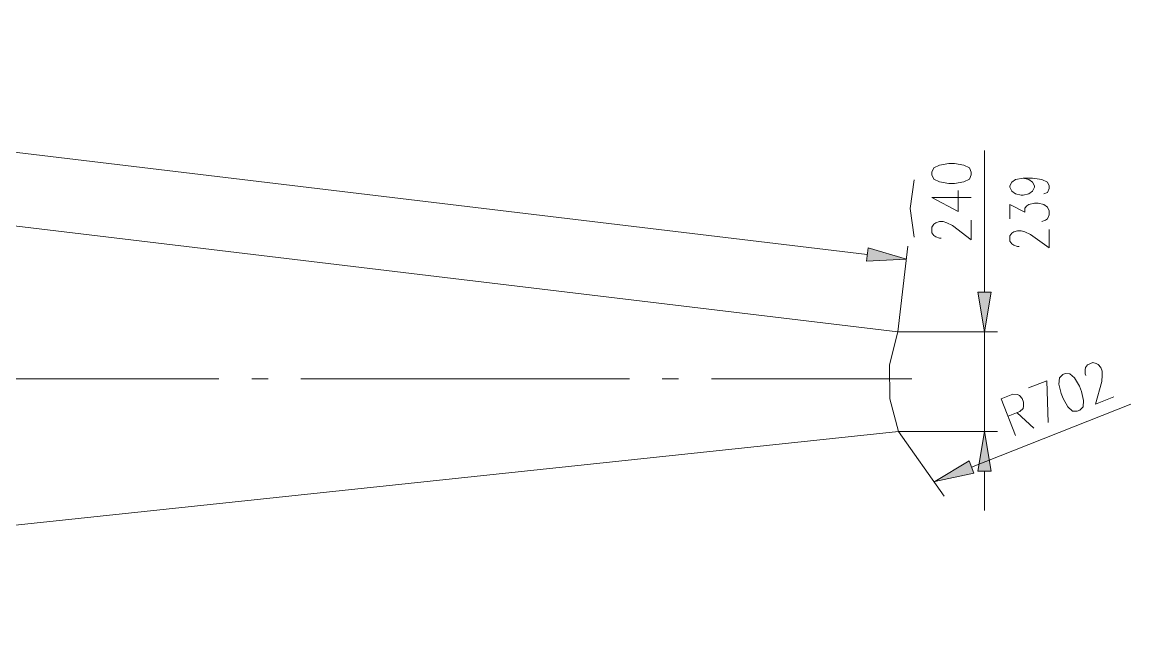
# Model space of a CAD drawing. Header units: millimetres. Extents: x 0 to 829, y 0 to 586.
# Drawn here: x 667.6 to 764.7, y 98.5 to 153 of the extents above; entities that cross this region are included whole.
import ezdxf

# ---------------------------------------------------------------- set-up
doc = ezdxf.new("R2010")
doc.units = ezdxf.units.MM

msp = doc.modelspace()

# ---------------------------------------------------------------- hatches: boundary and pattern name
h = msp.add_hatch(color=0)
h.dxf.hatch_style = 2
h.paths.add_polyline_path([(741.708222, 133.279444), (745.066667, 132.298722), (741.570639, 132.136444)])
h = msp.add_hatch(color=0)
h.dxf.hatch_style = 2
h.paths.add_polyline_path([(751.321417, 129.398889), (751.896444, 125.948722), (752.471472, 129.398889)])
h = msp.add_hatch(color=0)
h.dxf.hatch_style = 2
h.paths.add_polyline_path([(751.321417, 113.756722), (751.896444, 117.206889), (752.471472, 113.756722)])
h = msp.add_hatch(color=0)
h.dxf.hatch_style = 2
h.paths.add_polyline_path([(750.552361, 114.645722), (747.55375, 112.846556), (750.975694, 113.576806)])

# ---------------------------------------------------------------- linework, layer by layer
at = {"color": 0, "lineweight": 0}
for points in [[(572.064444, 153.035), (741.637667, 132.707944)], [(567.876972, 147.09775), (744.304667, 125.948722)], [(751.896444, 129.398889), (751.896444, 141.806083)], [(745.740472, 139.230806), (745.391222, 136.726083), (745.740472, 134.221361)], [(755.276056, 139.393083), (755.769944, 139.276667), (756.098028, 139.047361), (756.263833, 138.701639), (756.263833, 138.58875), (756.098028, 138.243028), (755.769944, 138.013722), (755.276056, 137.897306), (755.113778, 137.897306), (754.619889, 138.013722), (754.291806, 138.243028), (754.126, 138.58875), (754.126, 138.701639), (754.291806, 139.047361), (754.619889, 139.276667), (755.276056, 139.393083), (756.098028, 139.393083), (756.92, 139.276667), (757.413889, 139.047361), (757.576167, 138.701639), (757.576167, 138.472333), (757.413889, 138.126611), (757.085806, 138.013722)], [(747.296222, 137.696222), (749.596333, 136.465028), (749.596333, 138.313583)], [(747.296222, 137.696222), (750.746389, 137.696222)], [(754.126, 135.8265), (754.126, 137.092972), (755.441861, 136.401528), (755.441861, 136.74725), (755.604139, 136.976556), (755.769944, 137.092972), (756.263833, 137.205861), (756.591917, 137.205861), (757.085806, 137.092972), (757.413889, 136.860139), (757.576167, 136.517944), (757.576167, 136.172222), (757.413889, 135.8265), (757.248083, 135.710083), (756.92, 135.597194)], [(748.118194, 134.122583), (747.952389, 134.122583), (747.624306, 134.246056), (747.462028, 134.369528), (747.296222, 134.616472), (747.296222, 135.110361), (747.462028, 135.357306), (747.624306, 135.480778), (747.952389, 135.600722), (748.284, 135.600722), (748.612083, 135.480778), (749.105972, 135.233833), (750.746389, 133.999111), (750.746389, 135.724194)], [(754.947972, 133.409972), (754.782167, 133.409972), (754.454083, 133.526389), (754.291806, 133.642806), (754.126, 133.872111), (754.126, 134.330722), (754.291806, 134.560028), (754.454083, 134.676444), (754.782167, 134.792861), (755.113778, 134.792861), (755.441861, 134.676444), (755.93575, 134.447139), (757.576167, 133.297083), (757.576167, 134.90575)], [(744.304667, 125.948722), (745.200722, 133.438194)], [(744.304667, 125.948722), (743.592056, 123.059472), (743.613222, 120.085556), (744.364639, 117.206889)], [(744.304667, 125.948722), (753.0465, 125.948722)], [(751.896444, 117.206889), (751.896444, 125.948722)], [(760.768806, 122.114028), (760.705306, 122.26925), (760.701778, 122.6185), (760.754694, 122.816056), (760.924028, 123.059472), (761.382639, 123.242917), (761.671917, 123.179417), (761.848306, 123.070056), (762.081139, 122.812528), (762.204611, 122.505611), (762.208139, 122.152833), (762.162278, 121.606028), (761.615472, 119.623417), (763.220611, 120.258417)], [(656.099639, 121.828278), (684.858083, 121.828278)], [(687.733222, 121.828278), (689.169028, 121.828278)], [(692.044167, 121.828278), (720.802611, 121.828278)], [(723.67775, 121.828278), (725.113556, 121.828278)], [(727.992222, 121.828278), (745.525278, 121.828278)], [(755.766417, 121.027472), (757.371556, 121.658944), (757.487972, 117.997111)], [(754.623417, 116.868222), (753.356944, 120.0785), (754.390583, 120.484194), (754.79275, 120.466556), (754.969139, 120.360722), (755.201972, 120.099667), (755.325444, 119.79275), (755.328972, 119.4435), (755.276056, 119.245944), (754.990306, 118.956667), (753.960194, 118.547444)], [(764.712861, 119.609306), (750.764028, 114.1095)], [(754.761, 118.864944), (756.228556, 117.499694)], [(744.364639, 117.206889), (567.383083, 98.467333)], [(744.364639, 117.206889), (753.0465, 117.206889)], [(748.37925, 111.573028), (744.364639, 117.206889)], [(751.896444, 113.756722), (751.896444, 110.306556)]]:
    msp.add_lwpolyline(points, dxfattribs=at)
for points in [[(747.296222, 139.66825), (747.462028, 139.297833), (747.952389, 139.054417), (748.774361, 138.930944), (749.26825, 138.930944), (750.090222, 139.054417), (750.584111, 139.297833), (750.746389, 139.66825), (750.746389, 139.915194), (750.584111, 140.285611), (750.090222, 140.532556), (749.26825, 140.656028), (748.774361, 140.656028), (747.952389, 140.532556), (747.462028, 140.285611), (747.296222, 139.915194)], [(741.708222, 133.279444), (745.066667, 132.298722), (741.570639, 132.136444)], [(751.321417, 129.398889), (751.896444, 125.948722), (752.471472, 129.398889)], [(758.747389, 122.202222), (758.461639, 121.912944), (758.41225, 121.366139), (758.599222, 120.55475), (758.782667, 120.096139), (759.198944, 119.376472), (759.608167, 119.009583), (760.010333, 118.991944), (760.239639, 119.083667), (760.525389, 119.369417), (760.574778, 119.91975), (760.387806, 120.727611), (760.204361, 121.186222), (759.788083, 121.905889), (759.378861, 122.276306), (758.976694, 122.293944)], [(751.321417, 113.756722), (751.896444, 117.206889), (752.471472, 113.756722)], [(750.552361, 114.645722), (747.55375, 112.846556), (750.975694, 113.576806)]]:
    msp.add_lwpolyline(points, close=True, dxfattribs=at)

doc.saveas('drawing.dxf')
